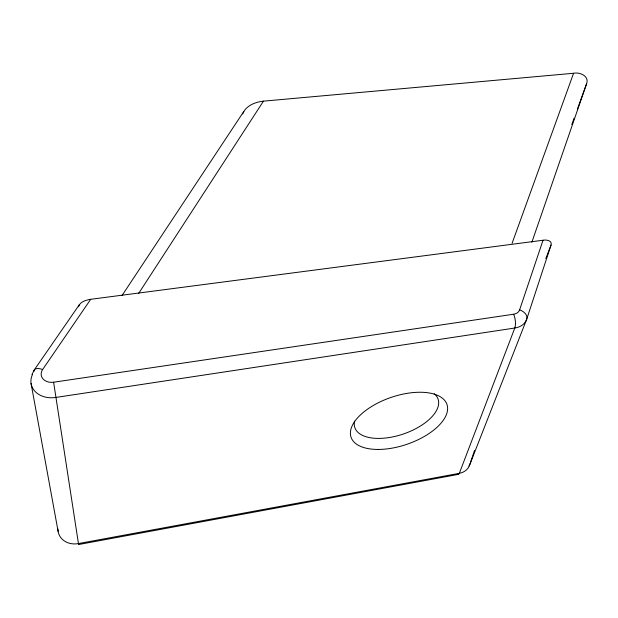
<?xml version="1.0" encoding="UTF-8"?>
<svg xmlns="http://www.w3.org/2000/svg" width="618" height="618" viewBox="0 0 618 618"><rect width="100%" height="100%" fill="white"/><g stroke="black" fill="none" stroke-linecap="round" stroke-linejoin="round"><path stroke-width="0.93" d="M78.571 544.118L78.602 544.566L53.611 382.218A11.394 8.946 -10.1 0 1 42.974 378.88A11.394 8.946 -10.1 0 1 42.627 369.533L90.715 299.297L543.037 240.24C546.188 239.514 552.562 240.533 551.047 245.06L545.841 258.548M78.509 306.829C79.799 301.654 86.111 300.085 90.715 299.297M242.696 113.998C245.701 105.655 255.296 102.032 263.461 101.151L573.589 73.264C579.846 71.866 589.642 76.168 586.552 83.855L577.366 109.185M551.047 245.06L526.706 319.205L469.657 464.975A8.297 4.504 20.2 0 1 468.9 466.018M53.611 382.218L513.628 314.222A9.981 7.424 19.5 0 0 519.622 309.842L543.037 240.24M474.508 450.483L469.657 464.975A16.578 13.82 23.1 0 1 459.329 473.326A8.358 2.642 78.9 0 1 457.436 474.191M531.859 242.248L586.552 83.855M512.083 243.314L573.589 73.264M571.797 124.558L574.091 118.231M31.958 374.57L34.191 370.058L79.475 304.496M138.641 293.45L263.461 101.151M122.009 295.582L243.739 111.549M78.586 544.528L458.556 474.361M31.055 383.43L58.1 531.318M57.93 529.039A18.625 15.991 -18.7 0 0 78.424 543.585L459.329 473.326L514.794 328.027A9.88 3.847 81 0 0 513.628 314.222M32.406 374.717A22.619 17.837 -10.4 0 0 55.713 397.459L514.794 328.027A19.83 14.817 19.6 0 0 526.706 319.205A9.942 6.45 18.2 0 0 519.622 309.842M33.851 371.557A11.085 5.153 31.4 0 1 42.627 369.533M434.261 393.79A44.002 21.746 -18.9 0 1 403.492 433.967A44.002 21.746 -18.9 0 1 354.577 421.113M378.316 449.44A50.668 24.743 -18.9 0 0 447.447 406.374A50.668 24.743 -18.9 0 0 371.287 406.69A50.668 24.743 -18.9 0 0 378.316 449.44"/></g></svg>
